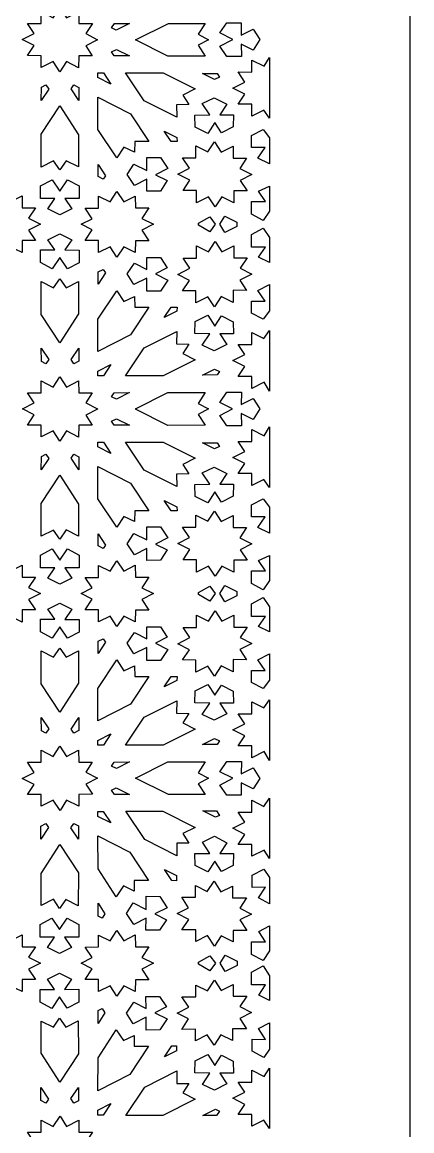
# Model space of a CAD drawing. Extents: x -340 to 340, y -245 to 245.
# Drawn here: x 284.7 to 340.1, y -102.7 to 54.8 of the extents above; entities that cross this region are included whole.
import ezdxf

# ---------------------------------------------------------------- set-up
doc = ezdxf.new("R2010")
doc.units = 0
doc.layers.add('LAYER_1', color=18, linetype='CONTINUOUS')

msp = doc.modelspace()

# ---------------------------------------------------------------- linework, layer by layer
at = {"layer": 'LAYER_1'}
msp.add_lwpolyline([(339.89, 144.89, 0.454904), (239.89, 244.89), (-340.11, 244.89), (-340.11, -245.11), (339.89, -245.11)], format="xyb", close=True, dxfattribs=at)
for points in [[(291.04, 55.44), (292.77, 56.31), (292.76, 54.62), (294.69, 54.61), (293.75, 53.19), (295.44, 52.32), (293.75, 51.47), (294.68, 50.04), (292.75, 50.04), (292.74, 48.35), (291.02, 49.23), (290.07, 47.78), (289.12, 49.23), (287.4, 48.36), (287.4, 50.05), (285.47, 50.06), (286.41, 51.48), (284.72, 52.35), (286.42, 53.2), (285.48, 54.63), (287.42, 54.63), (287.42, 56.32), (289.14, 55.44), (290.1, 56.89)], [(299.97, 54.63), (298.09, 53.69), (297.43, 54.02), (297.85, 54.64)], [(309.72, 53.1), (311.21, 52.32), (309.72, 51.54), (310.75, 50.01), (305.42, 50), (300.84, 52.31), (305.51, 54.63), (310.74, 54.64)], [(315.87, 54.74), (315.87, 52.98), (317.53, 53.83), (318.49, 52.35), (317.54, 50.86), (315.87, 51.71), (315.88, 49.95), (313.82, 49.94), (312.8, 51.39), (314.64, 52.34), (312.8, 53.28), (313.81, 54.74)], [(299.96, 50.02), (297.8, 50.03), (297.42, 50.6), (298.13, 50.95)], [(319.89, 41.2), (319.08, 42.33), (317.36, 41.46), (317.36, 43.16), (315.43, 43.16), (316.37, 44.59), (314.68, 45.45), (316.38, 46.3), (315.44, 47.74), (317.38, 47.73), (317.38, 49.42), (319.1, 48.55), (319.89, 49.79)], [(296.28, 47.63), (297.34, 46.02), (295.47, 46.97), (295.46, 47.63)], [(304.77, 47.61), (309.31, 45.34), (307.56, 44.45), (308.41, 43.12), (306.67, 43.09), (306.69, 41.32), (302.06, 43.64), (299.4, 47.63)], [(312.42, 47.51), (312.75, 47.02), (312.04, 46.67), (310.33, 47.53)], [(288.5, 45.28), (287.44, 43.68), (287.45, 45.58), (288.1, 45.91)], [(292.76, 45.54), (292.76, 43.69), (291.68, 45.33), (292.06, 45.91)], [(300.11, 41.81), (302.74, 37.86), (300.72, 37.86), (300.7, 36.34), (299.18, 37.07), (298.18, 35.53), (295.49, 39.56), (295.47, 44.18)], [(292.7, 38.82), (292.71, 34.25), (290.96, 35.14), (290.07, 33.83), (289.18, 35.14), (287.43, 34.24), (287.42, 38.91), (290.05, 42.92)], [(313.81, 43.18), (312.81, 41.65), (314.74, 41.67), (314.73, 39.96), (313.06, 39.09), (312.1, 40.55), (311.1, 39.02), (309.31, 39.91), (309.25, 41.62), (311.39, 41.64), (310.32, 43.26), (312.03, 44.08)], [(319.89, 38.39), (319.89, 34.67), (318.24, 35.49), (319.24, 37.02), (317.31, 37), (317.32, 38.71), (318.99, 39.58)], [(306.72, 38.43), (306.73, 37.85), (305.91, 37.86), (304.92, 39.35)], [(313.02, 36.37), (314.69, 37.22), (314.69, 35.48), (316.6, 35.49), (315.65, 34.04), (317.38, 33.18), (315.71, 32.32), (316.68, 30.86), (314.8, 30.85), (314.8, 29.14), (313.1, 29.99), (312.16, 28.56), (311.19, 30.02), (309.52, 29.17), (309.52, 30.91), (307.61, 30.91), (308.56, 32.35), (306.83, 33.22), (308.5, 34.07), (307.53, 35.53), (309.41, 35.54), (309.41, 37.25), (311.11, 36.4), (312.05, 37.83)], [(304.38, 35.58), (305.41, 34.02), (303.67, 33.13), (305.35, 32.3), (304.37, 30.83), (302.42, 30.81), (302.42, 32.49), (300.68, 31.6), (299.64, 33.16), (300.57, 34.66), (302.43, 33.74), (302.43, 35.61)], [(296.55, 33), (296.23, 32.51), (295.53, 32.87), (295.52, 34.59)], [(292.82, 31.56), (292.82, 29.76), (290.8, 29.75), (291.78, 28.3), (290.08, 27.46), (288.38, 28.29), (289.36, 29.75), (287.34, 29.75), (287.33, 31.55), (288.99, 32.44), (290.08, 30.83), (291.15, 32.44)], [(319.89, 27.97), (318.97, 26.65), (317.3, 27.53), (317.3, 29.33), (319.31, 29.34), (318.33, 30.79), (319.89, 31.53)], [(283.01, 29.28), (284.71, 30.13), (284.71, 28.42), (286.59, 28.42), (285.63, 26.95), (287.3, 26.1), (285.63, 25.25), (286.59, 23.78), (284.71, 23.78), (284.71, 22.07), (283.01, 22.92), (282.07, 21.5), (281.1, 22.96), (279.43, 22.12), (279.43, 23.86), (277.53, 23.86), (278.48, 25.3), (276.9, 26.1), (278.48, 26.9), (277.53, 28.34), (279.43, 28.34), (279.43, 30.08), (281.1, 29.24), (282.07, 30.7)], [(299.17, 29.3), (300.8, 30.12), (300.81, 28.43), (302.74, 28.44), (301.75, 26.93), (303.4, 26.1), (301.75, 25.27), (302.74, 23.76), (300.81, 23.77), (300.8, 22.07), (299.17, 22.9), (298.19, 21.42), (297.21, 22.91), (295.57, 22.09), (295.58, 23.78), (293.65, 23.79), (294.65, 25.3), (293.08, 26.1), (294.65, 26.9), (293.65, 28.41), (295.58, 28.41), (295.57, 30.11), (297.21, 29.29), (298.19, 30.78)], [(312.17, 26.1), (311.38, 25.02), (309.76, 25.96), (309.76, 26.1), (309.76, 26.24), (311.38, 27.18)], [(315.24, 26.42), (315.25, 26.1), (315.24, 25.78), (313.54, 24.95), (312.83, 26.1), (313.54, 27.25)], [(319.89, 24.23), (319.89, 20.67), (318.33, 21.41), (319.31, 22.86), (317.3, 22.87), (317.3, 24.67), (318.97, 25.55)], [(291.78, 23.9), (290.8, 22.45), (292.82, 22.44), (292.82, 20.64), (291.15, 19.75), (290.08, 21.37), (288.99, 19.76), (287.33, 20.65), (287.34, 22.45), (289.36, 22.45), (288.38, 23.91), (290.08, 24.74)], [(313.1, 22.21), (314.8, 23.06), (314.8, 21.34), (316.68, 21.34), (315.71, 19.87), (317.38, 19.02), (315.65, 18.16), (316.6, 16.71), (314.69, 16.72), (314.69, 14.98), (313.02, 15.83), (312.05, 14.37), (311.11, 15.8), (309.41, 14.95), (309.41, 16.66), (307.53, 16.67), (308.5, 18.13), (306.83, 18.98), (308.56, 19.85), (307.61, 21.29), (309.52, 21.28), (309.52, 23.03), (311.19, 22.18), (312.16, 23.64)], [(304.37, 21.37), (305.35, 19.9), (303.67, 19.07), (305.41, 18.18), (304.38, 16.62), (302.43, 16.59), (302.43, 18.45), (300.57, 17.54), (299.64, 19.04), (300.68, 20.59), (302.42, 19.7), (302.42, 21.39)], [(296.55, 19.19), (295.52, 17.61), (295.53, 19.33), (296.23, 19.69)], [(290.96, 17.06), (292.71, 17.95), (292.7, 13.38), (290.05, 9.28), (287.42, 13.29), (287.43, 17.96), (289.18, 17.06), (290.07, 18.37)], [(319.89, 13.81), (318.99, 12.62), (317.32, 13.49), (317.31, 15.2), (319.24, 15.18), (318.24, 16.71), (319.89, 17.53)], [(299.18, 15.13), (300.7, 15.86), (300.72, 14.34), (302.74, 14.34), (300.11, 10.39), (295.47, 8.02), (295.49, 12.64), (298.18, 16.67)], [(306.72, 13.77), (304.92, 12.85), (305.91, 14.34), (306.73, 14.34)], [(312.1, 11.65), (313.06, 13.11), (314.73, 12.24), (314.74, 10.53), (312.81, 10.55), (313.81, 9.02), (312.03, 8.12), (310.32, 8.94), (311.39, 10.56), (309.25, 10.58), (309.31, 12.29), (311.1, 13.18)], [(306.67, 9.11), (308.41, 9.07), (307.56, 7.75), (309.31, 6.86), (304.77, 4.59), (299.4, 4.57), (302.06, 8.56), (306.69, 10.88)], [(319.89, 2.41), (319.1, 3.65), (317.38, 2.78), (317.38, 4.47), (315.44, 4.46), (316.38, 5.89), (314.68, 6.75), (316.37, 7.61), (315.43, 9.04), (317.36, 9.04), (317.36, 10.73), (319.08, 9.87), (319.89, 11)], [(288.5, 6.91), (288.1, 6.29), (287.45, 6.62), (287.44, 8.52)], [(292.76, 6.65), (292.06, 6.29), (291.68, 6.87), (292.76, 8.51)], [(296.28, 4.57), (295.46, 4.57), (295.47, 5.23), (297.34, 6.18)], [(312.75, 5.18), (312.42, 4.69), (310.33, 4.67), (312.04, 5.53)], [(291.02, 2.97), (292.74, 3.85), (292.75, 2.16), (294.68, 2.16), (293.75, 0.73), (295.44, -0.12), (295.44, -0.14), (295.44, -0.15), (293.75, -1), (294.68, -2.44), (292.75, -2.43), (292.74, -4.12), (291.02, -3.25), (290.07, -4.69), (289.12, -3.24), (287.4, -4.11), (287.4, -2.42), (285.47, -2.42), (286.41, -0.99), (284.77, -0.14), (286.41, 0.72), (285.47, 2.14), (287.4, 2.15), (287.4, 3.84), (289.12, 2.97), (290.07, 4.42)], [(298.13, 1.25), (297.42, 1.6), (297.8, 2.17), (299.96, 2.18)], [(310.75, 2.19), (309.72, 0.66), (311.21, -0.14), (309.72, -0.93), (310.75, -2.46), (305.42, -2.47), (300.84, -0.16), (300.87, -0.14), (300.84, -0.11), (305.42, 2.19)], [(315.88, 2.25), (315.87, 0.49), (317.54, 1.34), (318.48, -0.14), (317.54, -1.61), (315.87, -0.76), (315.88, -2.53), (313.82, -2.53), (312.8, -1.08), (314.61, -0.14), (312.8, 0.8), (313.82, 2.26)], [(299.96, -2.45), (297.8, -2.45), (297.42, -1.87), (298.13, -1.52)], [(319.89, -11.27), (319.08, -10.14), (317.36, -11.01), (317.36, -9.31), (315.43, -9.31), (316.37, -7.88), (314.68, -7.02), (316.38, -6.17), (315.44, -4.74), (317.38, -4.74), (317.38, -3.05), (319.1, -3.93), (319.89, -2.69)], [(296.28, -4.84), (297.34, -6.45), (295.47, -5.5), (295.46, -4.84)], [(304.77, -4.87), (309.31, -7.14), (307.56, -8.02), (308.41, -9.35), (306.67, -9.38), (306.69, -11.15), (302.06, -8.84), (299.4, -4.84)], [(312.42, -4.96), (312.75, -5.45), (312.04, -5.8), (310.33, -4.94)], [(288.5, -7.19), (287.44, -8.79), (287.45, -6.89), (288.1, -6.56)], [(292.76, -6.93), (292.76, -8.78), (291.68, -7.14), (292.06, -6.56)], [(300.11, -10.66), (302.74, -14.61), (300.72, -14.62), (300.7, -16.13), (299.18, -15.4), (298.18, -16.95), (295.49, -12.91), (295.47, -8.29)], [(313.81, -9.29), (312.81, -10.82), (314.74, -10.8), (314.73, -12.51), (313.06, -13.38), (312.1, -11.92), (311.1, -13.45), (309.31, -12.56), (309.25, -10.86), (311.39, -10.84), (310.32, -9.22), (312.03, -8.39)], [(292.7, -13.65), (292.71, -18.22), (290.96, -17.33), (290.07, -18.64), (289.18, -17.34), (287.43, -18.23), (287.42, -13.56), (290.05, -9.56)], [(306.72, -14.05), (306.73, -14.62), (305.91, -14.61), (304.92, -13.13)], [(319.89, -14.08), (319.89, -17.8), (318.24, -16.98), (319.24, -15.45), (317.31, -15.47), (317.32, -13.76), (318.99, -12.89)], [(313.02, -16.1), (314.69, -15.25), (314.69, -16.99), (316.6, -16.99), (315.65, -18.43), (317.38, -19.29), (315.71, -20.15), (316.68, -21.61), (314.8, -21.62), (314.8, -23.33), (313.1, -22.48), (312.16, -23.91), (311.19, -22.45), (309.52, -23.3), (309.52, -21.56), (307.61, -21.57), (308.56, -20.12), (306.83, -19.26), (308.5, -18.4), (307.53, -16.94), (309.41, -16.93), (309.41, -15.22), (311.11, -16.07), (312.05, -14.64)], [(304.38, -16.89), (305.41, -18.45), (303.67, -19.34), (305.35, -20.17), (304.37, -21.64), (302.42, -21.67), (302.42, -19.98), (300.68, -20.87), (299.64, -19.31), (300.57, -17.81), (302.43, -18.73), (302.43, -16.86)], [(296.55, -19.47), (296.23, -19.96), (295.53, -19.6), (295.52, -17.88)], [(292.82, -20.91), (292.82, -22.72), (290.8, -22.72), (291.78, -24.17), (290.08, -25.01), (288.38, -24.18), (289.36, -22.72), (287.34, -22.72), (287.33, -20.92), (288.99, -20.03), (290.08, -21.64), (291.15, -20.03)], [(283.01, -23.2), (284.71, -22.34), (284.71, -24.05), (286.59, -24.05), (285.63, -25.52), (287.3, -26.37), (285.63, -27.22), (286.59, -28.69), (284.71, -28.69), (284.71, -30.41), (283.01, -29.55), (282.07, -30.98), (281.1, -29.51), (279.43, -30.35), (279.43, -28.61), (277.53, -28.61), (278.48, -27.17), (276.9, -26.37), (278.48, -25.57), (277.53, -24.13), (279.43, -24.13), (279.43, -22.39), (281.1, -23.23), (282.07, -21.77)], [(299.17, -23.18), (300.8, -22.35), (300.81, -24.04), (302.74, -24.03), (301.75, -25.54), (303.4, -26.37), (301.75, -27.2), (302.74, -28.71), (300.81, -28.7), (300.8, -30.4), (299.17, -29.57), (298.19, -31.05), (297.21, -29.56), (295.57, -30.38), (295.58, -28.69), (293.65, -28.68), (294.65, -27.18), (293.08, -26.37), (294.65, -25.57), (293.65, -24.06), (295.58, -24.06), (295.57, -22.36), (297.21, -23.18), (298.19, -21.69)], [(319.89, -24.5), (318.97, -25.83), (317.3, -24.94), (317.3, -23.14), (319.31, -23.13), (318.33, -21.68), (319.89, -20.94)], [(312.17, -26.37), (311.38, -27.45), (309.76, -26.51), (309.76, -26.37), (309.76, -26.23), (311.38, -25.29)], [(315.24, -26.05), (315.25, -26.37), (315.24, -26.69), (313.54, -27.52), (312.83, -26.37), (313.54, -25.22)], [(291.78, -28.57), (290.8, -30.03), (292.82, -30.03), (292.82, -31.83), (291.15, -32.72), (290.08, -31.1), (288.99, -32.71), (287.33, -31.82), (287.34, -30.02), (289.36, -30.02), (288.38, -28.57), (290.08, -27.73)], [(319.89, -28.24), (319.89, -31.8), (318.33, -31.06), (319.31, -29.61), (317.3, -29.6), (317.3, -27.8), (318.97, -26.92)], [(313.1, -30.26), (314.8, -29.41), (314.8, -31.13), (316.68, -31.14), (315.71, -32.6), (317.38, -33.45), (315.65, -34.31), (316.6, -35.76), (314.69, -35.75), (314.69, -37.49), (313.02, -36.64), (312.05, -38.11), (311.11, -36.67), (309.41, -37.52), (309.41, -35.81), (307.53, -35.8), (308.5, -34.34), (306.83, -33.49), (308.56, -32.62), (307.61, -31.18), (309.52, -31.19), (309.52, -29.45), (311.19, -30.3), (312.16, -28.83)], [(304.37, -31.1), (305.35, -32.58), (303.67, -33.4), (305.41, -34.29), (304.38, -35.85), (302.43, -35.89), (302.43, -34.02), (300.57, -34.93), (299.64, -33.43), (300.68, -31.88), (302.42, -32.77), (302.42, -31.08)], [(296.55, -33.28), (295.52, -34.86), (295.53, -33.14), (296.23, -32.78)], [(290.96, -35.41), (292.71, -34.52), (292.7, -39.1), (290.05, -43.19), (287.42, -39.18), (287.43, -34.51), (289.18, -35.41), (290.07, -34.11)], [(299.18, -37.34), (300.7, -36.61), (300.72, -38.13), (302.74, -38.13), (300.11, -42.08), (295.47, -44.45), (295.49, -39.83), (298.18, -35.8)], [(319.89, -38.67), (318.99, -39.85), (317.32, -38.98), (317.31, -37.27), (319.24, -37.29), (318.24, -35.76), (319.89, -34.94)], [(306.72, -38.7), (304.92, -39.62), (305.91, -38.13), (306.73, -38.13)], [(312.1, -40.82), (313.06, -39.36), (314.73, -40.24), (314.74, -41.94), (312.81, -41.92), (313.81, -43.46), (312.03, -44.35), (310.32, -43.53), (311.39, -41.91), (309.25, -41.89), (309.31, -40.18), (311.1, -39.29)], [(306.67, -43.37), (308.41, -43.4), (307.56, -44.72), (309.31, -45.61), (304.77, -47.88), (299.4, -47.9), (302.06, -43.91), (306.69, -41.59)], [(319.89, -50.06), (319.1, -48.82), (317.38, -49.69), (317.38, -48), (315.44, -48.01), (316.38, -46.58), (314.68, -45.72), (316.37, -44.86), (315.43, -43.43), (317.36, -43.43), (317.36, -41.74), (319.08, -42.6), (319.89, -41.48)], [(288.5, -45.56), (288.1, -46.19), (287.45, -45.85), (287.44, -43.96)], [(292.76, -45.82), (292.06, -46.18), (291.68, -45.61), (292.76, -43.96)], [(296.28, -47.9), (295.46, -47.91), (295.47, -47.24), (297.34, -46.3)], [(312.75, -47.29), (312.42, -47.79), (310.33, -47.8), (312.04, -46.94)], [(291.02, -49.5), (292.74, -48.62), (292.75, -50.31), (294.68, -50.31), (293.75, -51.74), (295.44, -52.59), (293.75, -53.46), (294.69, -54.88), (292.76, -54.89), (292.77, -56.58), (291.04, -55.71), (290.1, -57.16), (289.14, -55.72), (287.42, -56.59), (287.42, -54.9), (285.48, -54.91), (286.42, -53.47), (284.72, -52.62), (286.41, -51.76), (285.47, -50.33), (287.4, -50.33), (287.4, -48.63), (289.12, -49.5), (290.07, -48.06)], [(298.13, -51.22), (297.42, -50.87), (297.8, -50.3), (299.96, -50.29)], [(310.75, -50.28), (309.72, -51.81), (311.21, -52.6), (309.72, -53.38), (310.74, -54.91), (305.51, -54.9), (300.84, -52.58), (305.42, -50.28)], [(315.88, -50.22), (315.87, -51.98), (317.54, -51.13), (318.49, -52.62), (317.53, -54.1), (315.87, -53.25), (315.87, -55.01), (313.81, -55.01), (312.8, -53.56), (314.64, -52.61), (312.8, -51.67), (313.82, -50.21)], [(299.97, -54.9), (297.85, -54.91), (297.43, -54.29), (298.09, -53.96)], [(319.89, -64), (319.1, -62.81), (317.38, -63.69), (317.38, -61.99), (315.44, -62), (316.38, -60.57), (314.68, -59.71), (316.37, -58.85), (315.43, -57.42), (317.36, -57.42), (317.36, -55.73), (319.08, -56.6), (319.89, -55.41)], [(296.22, -57.31), (297.3, -58.95), (295.47, -58.03), (295.46, -57.31)], [(309.33, -59.59), (307.57, -60.47), (308.42, -61.8), (306.68, -61.83), (306.7, -63.6), (302.17, -61.32), (299.43, -57.27), (304.71, -57.26)], [(312.76, -57.87), (312.2, -58.15), (310.38, -57.25), (312.35, -57.25)], [(288.44, -59.6), (287.35, -61.24), (287.36, -59.39), (288.07, -59.02)], [(292.7, -59.37), (292.7, -61.26), (291.64, -59.66), (292.05, -59.03)], [(300.03, -63.08), (302.69, -67.13), (300.66, -67.12), (300.63, -68.64), (299.11, -67.9), (298.1, -69.43), (295.51, -65.46), (295.47, -60.76)], [(313.82, -61.76), (312.82, -63.29), (314.75, -63.27), (314.73, -64.98), (313.06, -65.85), (312.1, -64.38), (311.09, -65.91), (309.31, -65.01), (309.26, -63.31), (311.39, -63.3), (310.33, -61.67), (312.04, -60.85)], [(292.7, -66.04), (292.68, -70.71), (290.94, -69.81), (290.04, -71.11), (289.15, -69.8), (287.4, -70.69), (287.42, -66.11), (290.08, -62.03)], [(306.64, -66.44), (306.64, -67.16), (305.99, -67.15), (304.94, -65.58)], [(319.89, -66.7), (319.89, -70.43), (318.32, -69.61), (319.32, -68.08), (317.39, -68.1), (317.41, -66.39), (319.09, -65.52)], [(312.98, -68.75), (314.63, -67.92), (314.62, -69.59), (316.61, -69.59), (315.64, -71.06), (317.32, -71.9), (315.68, -72.73), (316.66, -74.21), (314.7, -74.21), (314.69, -75.86), (313.02, -75.01), (312.05, -76.47), (311.06, -74.96), (309.41, -75.8), (309.42, -74.13), (307.43, -74.13), (308.4, -72.66), (306.73, -71.82), (308.36, -70.99), (307.39, -69.5), (309.34, -69.51), (309.35, -67.86), (311.02, -68.71), (311.99, -67.24)], [(296.49, -71.84), (296.09, -72.47), (295.53, -72.18), (295.52, -70.35)], [(304.3, -69.42), (305.32, -70.99), (303.57, -71.86), (305.25, -72.7), (304.25, -74.17), (302.3, -74.18), (302.32, -72.49), (300.57, -73.37), (299.54, -71.81), (300.48, -70.31), (302.33, -71.24), (302.35, -69.37)], [(290.03, -74.11), (291.11, -72.5), (292.77, -73.39), (292.76, -75.2), (290.74, -75.19), (291.71, -76.65), (290.01, -77.48), (288.32, -76.64), (289.3, -75.19), (287.28, -75.18), (287.29, -73.37), (288.95, -72.49)], [(319.89, -77.1), (318.96, -78.51), (317.3, -77.62), (317.31, -75.82), (319.32, -75.82), (318.35, -74.36), (319.89, -73.59)], [(283.01, -75.71), (284.71, -74.86), (284.71, -76.57), (286.59, -76.57), (285.63, -78.04), (287.3, -78.89), (285.63, -79.74), (286.59, -81.21), (284.71, -81.21), (284.71, -82.92), (283.01, -82.07), (282.07, -83.49), (281.1, -82.03), (279.43, -82.87), (279.43, -81.13), (277.53, -81.13), (278.48, -79.69), (276.9, -78.89), (278.48, -78.09), (277.53, -76.65), (279.43, -76.65), (279.43, -74.91), (281.1, -75.75), (282.07, -74.29)], [(299.17, -75.69), (300.8, -74.87), (300.81, -76.56), (302.74, -76.55), (301.75, -78.06), (303.4, -78.89), (301.75, -79.72), (302.74, -81.23), (300.81, -81.22), (300.8, -82.92), (299.17, -82.09), (298.19, -83.57), (297.21, -82.08), (295.57, -82.9), (295.58, -81.21), (293.65, -81.2), (294.65, -79.69), (293.08, -78.89), (294.65, -78.09), (293.65, -76.58), (295.58, -76.57), (295.57, -74.88), (297.21, -75.7), (298.19, -74.21)], [(312.2, -78.89), (311.41, -79.97), (309.79, -79.03), (309.79, -78.89), (309.79, -78.75), (311.41, -77.81)], [(315.27, -78.57), (315.28, -78.89), (315.27, -79.21), (313.57, -80.04), (312.86, -78.89), (313.57, -77.74)], [(291.71, -81.13), (290.74, -82.59), (292.76, -82.58), (292.77, -84.39), (291.11, -85.28), (290.03, -83.67), (288.95, -85.29), (287.29, -84.41), (287.28, -82.6), (289.3, -82.59), (288.32, -81.14), (290.01, -80.3)], [(319.89, -80.68), (319.89, -84.19), (318.35, -83.42), (319.32, -81.96), (317.31, -81.96), (317.3, -80.16), (318.96, -79.27)], [(313.02, -82.77), (314.69, -81.92), (314.7, -83.57), (316.66, -83.57), (315.68, -85.05), (317.32, -85.88), (315.64, -86.72), (316.61, -88.19), (314.62, -88.19), (314.63, -89.86), (312.98, -89.03), (311.99, -90.54), (311.02, -89.07), (309.35, -89.92), (309.34, -88.27), (307.39, -88.28), (308.36, -86.79), (306.73, -85.97), (308.4, -85.12), (307.43, -83.65), (309.42, -83.65), (309.41, -81.98), (311.06, -82.82), (312.05, -81.31)], [(304.25, -83.61), (305.25, -85.08), (303.57, -85.92), (305.32, -86.79), (304.3, -88.36), (302.35, -88.41), (302.33, -86.54), (300.48, -87.47), (299.54, -85.97), (300.57, -84.41), (302.32, -85.29), (302.3, -83.6)], [(296.49, -85.94), (295.52, -87.43), (295.53, -85.6), (296.09, -85.31)], [(290.94, -87.97), (292.68, -87.07), (292.7, -91.74), (290.08, -95.76), (287.42, -91.67), (287.4, -87.09), (289.15, -87.98), (290.04, -86.67)], [(319.89, -91.08), (319.09, -92.26), (317.41, -91.39), (317.39, -89.68), (319.32, -89.7), (318.32, -88.17), (319.89, -87.35)], [(299.11, -89.88), (300.63, -89.14), (300.66, -90.66), (302.69, -90.65), (300.03, -94.7), (295.47, -97.02), (295.51, -92.32), (298.1, -88.35)], [(306.64, -91.34), (304.94, -92.2), (305.99, -90.63), (306.64, -90.62)], [(312.1, -93.4), (313.06, -91.93), (314.73, -92.8), (314.75, -94.51), (312.82, -94.49), (313.82, -96.03), (312.04, -96.93), (310.33, -96.11), (311.39, -94.49), (309.26, -94.47), (309.31, -92.77), (311.09, -91.87)], [(306.68, -95.95), (308.42, -95.98), (307.57, -97.31), (309.33, -98.19), (304.71, -100.52), (299.43, -100.51), (302.17, -96.47), (306.7, -94.18)], [(319.89, -102.38), (319.08, -101.18), (317.36, -102.05), (317.36, -100.36), (315.43, -100.36), (316.37, -98.93), (314.68, -98.07), (316.38, -97.21), (315.44, -95.78), (317.38, -95.79), (317.38, -94.09), (319.1, -94.97), (319.89, -93.78)], [(288.44, -98.18), (288.07, -98.76), (287.36, -98.4), (287.35, -96.54)], [(292.7, -98.41), (292.05, -98.75), (291.64, -98.12), (292.7, -96.52)], [(296.22, -100.47), (295.46, -100.47), (295.47, -99.75), (297.3, -98.83)], [(291.04, -102.07), (292.77, -101.2), (292.76, -102.89), (294.69, -102.9), (293.75, -104.32), (295.39, -105.16), (293.78, -106.12), (294.73, -107.75), (292.8, -107.75), (292.8, -109.69), (291.08, -108.7), (290.13, -110.35), (289.18, -108.7), (287.46, -109.7), (287.46, -107.77), (285.53, -107.77), (286.46, -106.14), (284.77, -105.16), (286.42, -104.31), (285.48, -102.87), (287.42, -102.88), (287.42, -101.19), (289.14, -102.06), (290.1, -100.62)], [(312.76, -99.91), (312.35, -100.53), (310.38, -100.53), (312.2, -99.63)]]:
    msp.add_lwpolyline(points, close=True, dxfattribs=at)

doc.saveas('drawing.dxf')
